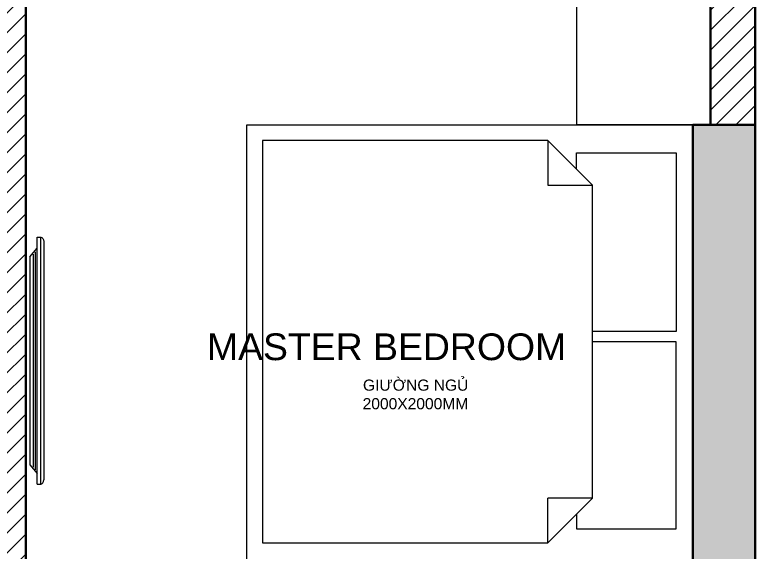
# Model space of a CAD drawing. Header units: millimetres. Extents: x 7780 to 20500, y -15070 to -6359.
# Drawn here: x 17180 to 20500, y -13693 to -11285 of the extents above; entities that cross this region are included whole.
import ezdxf

# ---------------------------------------------------------------- set-up
doc = ezdxf.new("R2010")
doc.units = ezdxf.units.MM
doc.header["$LTSCALE"] = 0.5
for name, color, linetype, lineweight in [('0 TEXT @ 100', 7, 'Continuous', 13), ('AZ-Furniture', 35, 'Continuous', 9), ('L-Hatch', 251, 'Continuous', 5), ('L-Hatch @ 1', 251, 'Continuous', 5), ('L-Wall', 254, 'Continuous', 30)]:
    doc.layers.add(name, color=color, linetype=linetype, lineweight=lineweight)
doc.styles.add('Text Ghi chú (ANNO)', font='arial.ttf', dxfattribs={"height": 4})

msp = doc.modelspace()

# ---------------------------------------------------------------- hatches: boundary and pattern name
at = {"layer": 'L-Hatch'}
h = msp.add_hatch(color=256, dxfattribs=at)
h.dxf.hatch_style = 1
h.paths.add_polyline_path([(7980.3, -12549.2), (7780.3, -12549.2), (7780.3, -15069.2), (7980.3, -15069.2)])
h.paths.add_polyline_path([(14430.3, -11869.2), (14130.3, -11869.2), (14130.3, -15069.2), (14430.3, -15069.2)])
h.paths.add_polyline_path([(20500.3, -11779.2), (20220.3, -11779.2), (20220.3, -14309.2), (20500.3, -14309.2)])
h.paths.add_polyline_path([(20500.3, -7219.2), (17030.3, -7219.2), (17030.3, -7459.2), (18740.3, -7459.2), (18840.3, -7459.2), (20500.3, -7459.2)])
at = {"layer": 'L-Hatch @ 1'}
h = msp.add_hatch(dxfattribs=at)
h.set_pattern_fill('ANSI31', color=256, scale=20)
h.set_pattern_definition([(45, (351657.15, 316231.06), (-44.901281, 44.901281), [])])
h.paths.add_polyline_path([(7900.3, -7369.2), (8045.3, -7369.2), (8045.3, -7219.2), (7780.3, -7219.2), (7780.3, -7419.2), (7780.3, -12549.2), (7900.3, -12549.2)])
h.paths.add_polyline_path([(13930.3, -7369.2), (13930.3, -8209.2), (14030.3, -8209.2), (14030.3, -7369.2), (14330.3, -7369.2), (14330.3, -7219.2), (9445.3, -7219.2), (9445.3, -7369.2)])
h.paths.add_polyline_path([(15470.3, -7219.2), (15470.3, -7369.2), (15470.3, -10099.2), (14230.3, -10099.2), (14230.3, -9829.2), (14030.3, -9829.2), (14030.3, -9009.2), (13930.3, -9009.2), (13930.3, -10079.2), (13930.3, -10199.2), (15640.3, -10199.2), (15640.3, -10099.2), (15615.3, -10099.2), (15615.3, -7379.2), (15820.3, -7379.2), (15820.3, -7219.2)])
h.paths.add_polyline_path([(14130.3, -9929.2), (14130.3, -10079.2), (14030.3, -10079.2), (14030.3, -9929.2)], flags=16)
h.paths.add_polyline_path([(16818.3, -7459.2), (17030.3, -7459.2), (17030.3, -7219.2), (16420.3, -7219.2), (16420.3, -7379.2), (16718.3, -7379.2), (16718.3, -8479.2), (17120.3, -8479.2), (17120.3, -10099.2), (16490.3, -10099.2), (16490.3, -10199.2), (17130.3, -10199.2), (17130.3, -10279.2), (17230.3, -10279.2), (17230.3, -7459.2), (17130.3, -7459.2), (17130.3, -8379.2), (16818.3, -8379.2)])
h.paths.add_polyline_path([(20500.3, -7459.2), (20300.3, -7459.2), (20300.3, -8319.2), (19910.3, -8319.2), (19910.3, -7459.2), (19810.3, -7459.2), (19810.3, -8419.2), (20300.3, -8419.2), (20300.3, -8569.2), (20500.3, -8569.2)])
h.paths.add_polyline_path([(20500.3, -9169.2), (20300.3, -9169.2), (20300.3, -10044.2), (18840.3, -10044.2), (18840.3, -10014.2), (18740.3, -10014.2), (18740.3, -10144.2), (20300.3, -10144.2), (20300.3, -11779.2), (20500.3, -11779.2)])
h.paths.add_polyline_path([(17130.3, -11389.2), (17130.3, -14869.2), (16930.3, -14869.2), (16930.3, -15069.2), (18130.3, -15069.2), (18130.3, -14869.2), (17230.3, -14869.2), (17230.3, -11219.2), (17130.3, -11219.2), (17130.3, -11289.2), (17080.3, -11289.2), (17080.3, -11389.2)])
h.paths.add_polyline_path([(13070.3, -11389.2), (13070.3, -11289.2), (11060.3, -11289.2), (11060.3, -11389.2), (11060.3, -13869.2), (10815.3, -13869.2), (10815.3, -14069.2), (10960.3, -14069.2), (10960.3, -14869.2), (10960.3, -15069.2), (11400.3, -15069.2), (11400.3, -14869.2), (11160.3, -14869.2), (11160.3, -11389.2)])

# ---------------------------------------------------------------- linework, layer by layer
at = {"layer": 'AZ-Furniture', "ltscale": 2}
for p, q in [((19570.3, -11849.2), (18290.3, -11849.2)), ((18290.3, -11849.2), (18290.3, -13654.7)), ((19770.3, -12049.2), (19570.3, -11849.2)), ((19770.3, -13454.7), (19770.3, -12049.2)), ((17281, -12283.6), (17297.1, -12283.6)), ((17281, -13391.9), (17281, -12283.6)), ((17297.1, -13391.9), (17297.1, -12283.6)), ((17310, -12303), (17310, -13372.5)), ((17247.9, -12370.8), (17281, -12332)), ((17271.3, -12348.6), (17271.3, -13326.8)), ((17247.9, -12370.8), (17247.9, -13304.7)), ((17264.8, -13315.8), (17264.8, -12359.7)), ((17247.9, -13304.7), (17281, -13343.4)), ((17281, -13391.9), (17297.1, -13391.9)), ((19570.3, -13654.7), (19770.3, -13454.7)), ((19770.3, -13454.7), (19570.3, -13454.7)), ((19570.3, -13654.7), (19570.3, -13454.7)), ((18290.3, -13654.7), (19570.3, -13654.7))]:
    msp.add_line(p, q, dxfattribs=at)
for points in [[(19700.3, -10144.2), (20300.3, -10144.2), (20300.3, -11779.2), (19700.3, -11779.2)], [(18220.3, -11779.2), (20220.3, -11779.2), (20220.3, -13779.2), (18220.3, -13779.2)]]:
    msp.add_lwpolyline(points, close=True, dxfattribs=at)
for points in [[(19570.3, -11849.2), (19570.3, -12049.2), (19770.3, -12049.2)], [(19698.7, -11977.7), (19698.7, -11904.7), (20146.5, -11904.7), (20146.5, -12705.9), (19770.3, -12705.9)], [(19698.7, -13526.2), (19698.7, -13592.5), (20146.5, -13592.5), (20146.5, -12753.2), (19770.3, -12753.2)]]:
    msp.add_lwpolyline(points, dxfattribs=at)
at = {"layer": 'AZ-Furniture', "ltscale": 2, "extrusion": (0, 0, -1)}
msp.add_ellipse((17297.1, -12303), major_axis=(0, 19.4), ratio=0.666667, start_param=0, end_param=1.570796, dxfattribs=at)
at = {"layer": 'AZ-Furniture', "ltscale": 2}
msp.add_ellipse((17297.1, -13372.5), major_axis=(0, -19.4), ratio=0.666667, start_param=0, end_param=1.570796, dxfattribs=at)
at = {"layer": 'L-Wall'}
for p, q in [((20500.3, -11779.2), (20500.3, -9169.2)), ((20300.3, -10144.2), (20300.3, -11779.2)), ((20220.3, -11779.2), (20500.3, -11779.2)), ((20220.3, -14309.2), (20220.3, -11779.2)), ((20300.3, -11779.2), (20500.3, -11779.2)), ((20500.3, -11779.2), (20500.3, -14309.2))]:
    msp.add_line(p, q, dxfattribs=at)
msp.add_lwpolyline([(17230.3, -14869.2), (17230.3, -11219.2), (17130.3, -11219.2), (17130.3, -11289.2)], dxfattribs=at)

# ---------------------------------------------------------------- texts
at = {"layer": '0 TEXT @ 100', "ltscale": 60, "attachment_point": 1, "style": 'Text Ghi chú (ANNO)'}
for s, insert, char_height in [('\\pi303.34915;MASTER BEDROOM', (17738.4, -12715.1), 120), ('\\pi864.77821;GIƯỜNG NGỦ\\P\\pi863.24342;2000X2000MM', (17876.7, -12922.2), 50)]:
    msp.add_mtext_dynamic_manual_height_columns(s, width=2192.892, gutter_width=2000, heights=[0], dxfattribs=dict(at, insert=insert, char_height=char_height))

doc.saveas('drawing.dxf')
